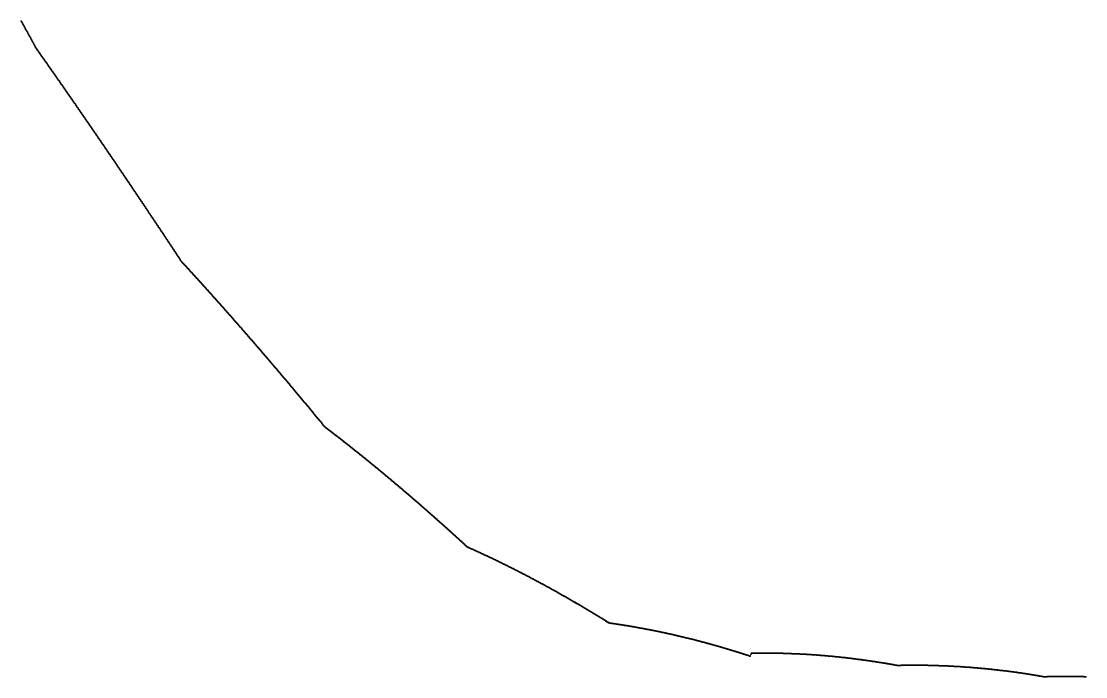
# Model space of a CAD drawing. Header units: metres. Extents: x 0 to 360, y 49 to 117.
# Drawn here: x 157.51 to 168.75, y 67.38 to 74.31 of the extents above; entities that cross this region are included whole.
import ezdxf

# ---------------------------------------------------------------- set-up
doc = ezdxf.new("R2010")
doc.units = ezdxf.units.M

msp = doc.modelspace()

# ---------------------------------------------------------------- linework, layer by layer
for p in [(157.508, 74.305), (157.514, 74.295), (157.519, 74.284), (157.525, 74.274), (157.531, 74.263), (157.537, 74.253), (157.543, 74.242), (157.549, 74.232), (157.554, 74.221), (157.56, 74.211), (157.566, 74.2), (157.572, 74.19), (157.578, 74.179), (157.584, 74.169), (157.589, 74.158), (157.595, 74.148), (157.601, 74.137), (157.607, 74.127), (157.613, 74.116), (157.618, 74.106), (157.624, 74.095), (157.63, 74.085), (157.636, 74.074), (157.642, 74.064), (157.648, 74.053), (157.653, 74.038), (157.659, 74.028), (157.665, 74.02), (157.671, 74.011), (157.677, 74.003), (157.683, 73.995), (157.688, 73.987), (157.694, 73.978), (157.7, 73.97), (157.706, 73.962), (157.712, 73.954), (157.718, 73.945), (157.723, 73.937), (157.729, 73.929), (157.735, 73.92), (157.741, 73.912), (157.747, 73.904), (157.752, 73.896), (157.758, 73.887), (157.764, 73.879), (157.77, 73.871), (157.776, 73.862), (157.782, 73.854), (157.787, 73.846), (157.793, 73.838), (157.799, 73.829), (157.805, 73.821), (157.811, 73.813), (157.817, 73.804), (157.822, 73.796), (157.828, 73.788), (157.834, 73.779), (157.84, 73.771), (157.846, 73.763), (157.851, 73.754), (157.857, 73.746), (157.863, 73.738), (157.869, 73.729), (157.875, 73.721), (157.881, 73.713), (157.886, 73.704), (157.892, 73.696), (157.898, 73.688), (157.904, 73.679), (157.91, 73.671), (157.916, 73.663), (157.921, 73.654), (157.927, 73.646), (157.933, 73.638), (157.939, 73.629), (157.945, 73.621), (157.95, 73.612), (157.956, 73.604), (157.962, 73.596), (157.968, 73.587), (157.974, 73.579), (157.98, 73.571), (157.985, 73.562), (157.991, 73.554), (157.997, 73.545), (158.003, 73.537), (158.009, 73.529), (158.015, 73.52), (158.02, 73.512), (158.026, 73.503), (158.032, 73.495), (158.038, 73.487), (158.044, 73.478), (158.049, 73.47), (158.055, 73.461), (158.061, 73.453), (158.067, 73.445), (158.073, 73.436), (158.079, 73.428), (158.084, 73.419), (158.09, 73.411), (158.096, 73.403), (158.102, 73.394), (158.108, 73.386), (158.114, 73.377), (158.119, 73.369), (158.125, 73.36), (158.131, 73.352), (158.137, 73.343), (158.143, 73.335), (158.149, 73.327), (158.154, 73.318), (158.16, 73.31), (158.166, 73.301), (158.172, 73.293), (158.178, 73.284), (158.183, 73.276), (158.189, 73.267), (158.195, 73.259), (158.201, 73.25), (158.207, 73.242), (158.213, 73.234), (158.218, 73.225), (158.224, 73.217), (158.23, 73.208), (158.236, 73.2), (158.242, 73.191), (158.248, 73.183), (158.253, 73.174), (158.259, 73.166), (158.265, 73.157), (158.271, 73.149), (158.277, 73.14), (158.283, 73.132), (158.288, 73.123), (158.294, 73.115), (158.3, 73.106), (158.306, 73.098), (158.312, 73.089), (158.317, 73.081), (158.323, 73.072), (158.329, 73.064), (158.335, 73.055), (158.341, 73.047), (158.347, 73.038), (158.352, 73.03), (158.358, 73.021), (158.364, 73.013), (158.37, 73.004), (158.376, 72.995), (158.382, 72.987), (158.387, 72.978), (158.393, 72.97), (158.399, 72.961), (158.405, 72.953), (158.411, 72.944), (158.416, 72.936), (158.422, 72.927), (158.428, 72.919), (158.434, 72.91), (158.44, 72.901), (158.446, 72.893), (158.451, 72.884), (158.457, 72.876), (158.463, 72.867), (158.469, 72.859), (158.475, 72.85), (158.481, 72.842), (158.486, 72.833), (158.492, 72.824), (158.498, 72.816), (158.504, 72.807), (158.51, 72.799), (158.516, 72.79), (158.521, 72.781), (158.527, 72.773), (158.533, 72.764), (158.539, 72.756), (158.545, 72.747), (158.55, 72.739), (158.556, 72.73), (158.562, 72.721), (158.568, 72.713), (158.574, 72.704), (158.58, 72.696), (158.585, 72.687), (158.591, 72.678), (158.597, 72.67), (158.603, 72.661), (158.609, 72.652), (158.615, 72.644), (158.62, 72.635), (158.626, 72.627), (158.632, 72.618), (158.638, 72.609), (158.644, 72.601), (158.65, 72.592), (158.655, 72.583), (158.661, 72.575), (158.667, 72.566), (158.673, 72.558), (158.679, 72.549), (158.684, 72.54), (158.69, 72.532), (158.696, 72.523), (158.702, 72.514), (158.708, 72.506), (158.714, 72.497), (158.719, 72.488), (158.725, 72.48), (158.731, 72.471), (158.737, 72.462), (158.743, 72.454), (158.749, 72.445), (158.754, 72.436), (158.76, 72.428), (158.766, 72.419), (158.772, 72.41), (158.778, 72.402), (158.784, 72.393), (158.789, 72.384), (158.795, 72.376), (158.801, 72.367), (158.807, 72.358), (158.813, 72.35), (158.819, 72.341), (158.824, 72.332), (158.83, 72.324), (158.836, 72.315), (158.842, 72.306), (158.848, 72.298), (158.853, 72.289), (158.859, 72.28), (158.865, 72.271), (158.871, 72.263), (158.877, 72.254), (158.883, 72.245), (158.888, 72.237), (158.894, 72.228), (158.9, 72.219), (158.906, 72.211), (158.912, 72.202), (158.918, 72.193), (158.923, 72.184), (158.929, 72.176), (158.935, 72.167), (158.941, 72.158), (158.947, 72.149), (158.953, 72.141), (158.958, 72.132), (158.964, 72.123), (158.97, 72.115), (158.976, 72.106), (158.982, 72.097), (158.987, 72.088), (158.993, 72.08), (158.999, 72.071), (159.005, 72.062), (159.011, 72.053), (159.017, 72.045), (159.022, 72.036), (159.028, 72.027), (159.034, 72.018), (159.04, 72.01), (159.046, 72.001), (159.052, 71.992), (159.057, 71.983), (159.063, 71.975), (159.069, 71.966), (159.075, 71.957), (159.081, 71.948), (159.087, 71.939), (159.092, 71.931), (159.098, 71.922), (159.104, 71.913), (159.11, 71.904), (159.116, 71.896), (159.122, 71.887), (159.127, 71.878), (159.133, 71.869), (159.139, 71.86), (159.145, 71.852), (159.151, 71.843), (159.156, 71.834), (159.162, 71.825), (159.168, 71.816), (159.174, 71.808), (159.18, 71.799), (159.186, 71.788), (159.191, 71.778), (159.197, 71.771), (159.203, 71.765), (159.209, 71.759), (159.215, 71.752), (159.221, 71.746), (159.226, 71.74), (159.232, 71.733), (159.238, 71.727), (159.244, 71.721), (159.25, 71.714), (159.256, 71.708), (159.261, 71.702), (159.267, 71.695), (159.273, 71.689), (159.279, 71.683), (159.285, 71.676), (159.29, 71.67), (159.296, 71.663), (159.302, 71.657), (159.308, 71.651), (159.314, 71.644), (159.32, 71.638), (159.325, 71.631), (159.331, 71.625), (159.337, 71.619), (159.343, 71.612), (159.349, 71.606), (159.355, 71.599), (159.36, 71.593), (159.366, 71.587), (159.372, 71.58), (159.378, 71.574), (159.384, 71.567), (159.39, 71.561), (159.395, 71.554), (159.401, 71.548), (159.407, 71.542), (159.413, 71.535), (159.419, 71.529), (159.425, 71.522), (159.43, 71.516), (159.436, 71.509), (159.442, 71.503), (159.448, 71.496), (159.454, 71.49), (159.46, 71.483), (159.465, 71.477), (159.471, 71.47), (159.477, 71.464), (159.483, 71.458), (159.489, 71.451), (159.494, 71.445), (159.5, 71.438), (159.506, 71.432), (159.512, 71.425), (159.518, 71.419), (159.524, 71.412), (159.529, 71.406), (159.535, 71.399), (159.541, 71.393), (159.547, 71.386), (159.553, 71.38), (159.559, 71.373), (159.564, 71.366), (159.57, 71.36), (159.576, 71.353), (159.582, 71.347), (159.588, 71.34), (159.594, 71.334), (159.599, 71.327), (159.605, 71.321), (159.611, 71.314), (159.617, 71.308), (159.623, 71.301), (159.629, 71.294), (159.634, 71.288), (159.64, 71.281), (159.646, 71.275), (159.652, 71.268), (159.658, 71.262), (159.663, 71.255), (159.669, 71.248), (159.675, 71.242), (159.681, 71.235), (159.687, 71.229), (159.693, 71.222), (159.698, 71.215), (159.704, 71.209), (159.71, 71.202), (159.716, 71.196), (159.722, 71.189), (159.728, 71.182), (159.733, 71.176), (159.739, 71.169), (159.745, 71.163), (159.751, 71.156), (159.757, 71.149), (159.763, 71.143), (159.768, 71.136), (159.774, 71.129), (159.78, 71.123), (159.786, 71.116), (159.792, 71.11), (159.798, 71.103), (159.803, 71.096), (159.809, 71.09), (159.815, 71.083), (159.821, 71.076), (159.827, 71.07), (159.833, 71.063), (159.838, 71.056), (159.844, 71.05), (159.85, 71.043), (159.856, 71.036), (159.862, 71.03), (159.868, 71.023), (159.873, 71.016), (159.879, 71.009), (159.885, 71.003), (159.891, 70.996), (159.897, 70.989), (159.902, 70.983), (159.908, 70.976), (159.914, 70.969), (159.92, 70.963), (159.926, 70.956), (159.932, 70.949), (159.937, 70.942), (159.943, 70.936), (159.949, 70.929), (159.955, 70.922), (159.961, 70.915), (159.967, 70.909), (159.972, 70.902), (159.978, 70.895), (159.984, 70.889), (159.99, 70.882), (159.996, 70.875), (160.002, 70.868), (160.007, 70.861), (160.013, 70.855), (160.019, 70.848), (160.025, 70.841), (160.031, 70.834), (160.037, 70.828), (160.042, 70.821), (160.048, 70.814), (160.054, 70.807), (160.06, 70.801), (160.066, 70.794), (160.072, 70.787), (160.077, 70.78), (160.083, 70.773), (160.089, 70.767), (160.095, 70.76), (160.101, 70.753), (160.107, 70.746), (160.112, 70.739), (160.118, 70.733), (160.124, 70.726), (160.13, 70.719), (160.136, 70.712), (160.142, 70.705), (160.147, 70.698), (160.153, 70.692), (160.159, 70.685), (160.165, 70.678), (160.171, 70.671), (160.176, 70.664), (160.182, 70.657), (160.188, 70.651), (160.194, 70.644), (160.2, 70.637), (160.206, 70.63), (160.211, 70.623), (160.217, 70.616), (160.223, 70.609), (160.229, 70.603), (160.235, 70.596), (160.241, 70.589), (160.246, 70.582), (160.252, 70.575), (160.258, 70.568), (160.264, 70.561), (160.27, 70.554), (160.276, 70.548), (160.281, 70.541), (160.287, 70.534), (160.293, 70.527), (160.299, 70.52), (160.305, 70.513), (160.311, 70.506), (160.316, 70.499), (160.322, 70.492), (160.328, 70.485), (160.334, 70.479), (160.34, 70.472), (160.346, 70.465), (160.351, 70.458), (160.357, 70.451), (160.363, 70.444), (160.369, 70.437), (160.375, 70.43), (160.381, 70.423), (160.386, 70.416), (160.392, 70.409), (160.398, 70.402), (160.404, 70.395), (160.41, 70.388), (160.416, 70.381), (160.421, 70.374), (160.427, 70.368), (160.433, 70.361), (160.439, 70.354), (160.445, 70.347), (160.451, 70.34), (160.456, 70.333), (160.462, 70.326), (160.468, 70.319), (160.474, 70.312), (160.48, 70.305), (160.486, 70.298), (160.491, 70.291), (160.497, 70.284), (160.503, 70.277), (160.509, 70.27), (160.515, 70.263), (160.52, 70.256), (160.526, 70.249), (160.532, 70.242), (160.538, 70.235), (160.544, 70.228), (160.55, 70.221), (160.555, 70.214), (160.561, 70.207), (160.567, 70.2), (160.573, 70.193), (160.579, 70.186), (160.585, 70.179), (160.59, 70.172), (160.596, 70.164), (160.602, 70.157), (160.608, 70.15), (160.614, 70.143), (160.62, 70.136), (160.625, 70.129), (160.631, 70.122), (160.637, 70.115), (160.643, 70.108), (160.649, 70.101), (160.655, 70.094), (160.66, 70.087), (160.666, 70.08), (160.672, 70.073), (160.678, 70.066), (160.684, 70.059), (160.69, 70.051), (160.695, 70.044), (160.701, 70.037), (160.707, 70.028), (160.713, 70.022), (160.719, 70.018), (160.725, 70.013), (160.73, 70.009), (160.736, 70.005), (160.742, 70), (160.748, 69.996), (160.754, 69.991), (160.76, 69.987), (160.765, 69.982), (160.771, 69.978), (160.777, 69.973), (160.783, 69.969), (160.789, 69.964), (160.795, 69.96), (160.8, 69.955), (160.806, 69.951), (160.812, 69.946), (160.818, 69.942), (160.824, 69.937), (160.83, 69.933), (160.835, 69.928), (160.841, 69.924), (160.847, 69.919), (160.853, 69.915), (160.859, 69.91), (160.865, 69.906), (160.87, 69.901), (160.876, 69.897), (160.882, 69.892), (160.888, 69.887), (160.894, 69.883), (160.9, 69.878), (160.905, 69.874), (160.911, 69.869), (160.917, 69.865), (160.923, 69.86), (160.929, 69.856), (160.935, 69.851), (160.94, 69.846), (160.946, 69.842), (160.952, 69.837), (160.958, 69.833), (160.964, 69.828), (160.97, 69.823), (160.975, 69.819), (160.981, 69.814), (160.987, 69.81), (160.993, 69.805), (160.999, 69.8), (161.005, 69.796), (161.01, 69.791), (161.016, 69.786), (161.022, 69.782), (161.028, 69.777), (161.034, 69.773), (161.039, 69.768), (161.045, 69.763), (161.051, 69.759), (161.057, 69.754), (161.063, 69.749), (161.069, 69.745), (161.074, 69.74), (161.08, 69.735), (161.086, 69.731), (161.092, 69.726), (161.098, 69.721), (161.104, 69.716), (161.109, 69.712), (161.115, 69.707), (161.121, 69.702), (161.127, 69.698), (161.133, 69.693), (161.139, 69.688), (161.144, 69.684), (161.15, 69.679), (161.156, 69.674), (161.162, 69.669), (161.168, 69.665), (161.174, 69.66), (161.179, 69.655), (161.185, 69.65), (161.191, 69.646), (161.197, 69.641), (161.203, 69.636), (161.209, 69.631), (161.214, 69.627), (161.22, 69.622), (161.226, 69.617), (161.232, 69.612), (161.238, 69.608), (161.244, 69.603), (161.249, 69.598), (161.255, 69.593), (161.261, 69.588), (161.267, 69.584), (161.273, 69.579), (161.279, 69.574), (161.284, 69.569), (161.29, 69.564), (161.296, 69.56), (161.302, 69.555), (161.308, 69.55), (161.314, 69.545), (161.319, 69.54), (161.325, 69.536), (161.331, 69.531), (161.337, 69.526), (161.343, 69.521), (161.349, 69.516), (161.354, 69.511), (161.36, 69.506), (161.366, 69.502), (161.372, 69.497), (161.378, 69.492), (161.384, 69.487), (161.389, 69.482), (161.395, 69.477), (161.401, 69.472), (161.407, 69.468), (161.413, 69.463), (161.419, 69.458), (161.424, 69.453), (161.43, 69.448), (161.436, 69.443), (161.442, 69.438), (161.448, 69.433), (161.454, 69.428), (161.459, 69.423), (161.465, 69.418), (161.471, 69.414), (161.477, 69.409), (161.483, 69.404), (161.489, 69.399), (161.494, 69.394), (161.5, 69.389), (161.506, 69.384), (161.512, 69.379), (161.518, 69.374), (161.524, 69.369), (161.53, 69.364), (161.535, 69.359), (161.541, 69.354), (161.547, 69.349), (161.553, 69.344), (161.559, 69.339), (161.565, 69.334), (161.57, 69.329), (161.576, 69.324), (161.582, 69.319), (161.588, 69.314), (161.594, 69.309), (161.6, 69.304), (161.605, 69.299), (161.611, 69.294), (161.617, 69.289), (161.623, 69.284), (161.629, 69.279), (161.635, 69.274), (161.64, 69.269), (161.646, 69.264), (161.652, 69.259), (161.658, 69.254), (161.664, 69.249), (161.67, 69.244), (161.675, 69.239), (161.681, 69.234), (161.687, 69.229), (161.693, 69.224), (161.699, 69.219), (161.705, 69.214), (161.71, 69.209), (161.716, 69.204), (161.722, 69.199), (161.728, 69.193), (161.734, 69.188), (161.74, 69.183), (161.745, 69.178), (161.751, 69.173), (161.757, 69.168), (161.763, 69.163), (161.769, 69.158), (161.775, 69.153), (161.78, 69.148), (161.786, 69.142), (161.792, 69.137), (161.798, 69.132), (161.804, 69.127), (161.81, 69.122), (161.815, 69.117), (161.821, 69.112), (161.827, 69.107), (161.833, 69.101), (161.839, 69.096), (161.845, 69.091), (161.85, 69.086), (161.856, 69.081), (161.862, 69.076), (161.868, 69.07), (161.874, 69.065), (161.88, 69.06), (161.885, 69.055), (161.891, 69.05), (161.897, 69.045), (161.903, 69.039), (161.909, 69.034), (161.915, 69.029), (161.92, 69.024), (161.926, 69.019), (161.932, 69.013), (161.938, 69.008), (161.944, 69.003), (161.95, 68.998), (161.955, 68.993), (161.961, 68.987), (161.967, 68.982), (161.973, 68.977), (161.979, 68.972), (161.985, 68.966), (161.99, 68.961), (161.996, 68.956), (162.002, 68.951), (162.008, 68.946), (162.014, 68.94), (162.02, 68.935), (162.025, 68.93), (162.031, 68.924), (162.037, 68.919), (162.043, 68.914), (162.049, 68.909), (162.055, 68.903), (162.06, 68.898), (162.066, 68.893), (162.072, 68.888), (162.078, 68.882), (162.084, 68.877), (162.09, 68.872), (162.095, 68.866), (162.101, 68.861), (162.107, 68.856), (162.113, 68.85), (162.119, 68.845), (162.125, 68.84), (162.131, 68.835), (162.136, 68.829), (162.142, 68.824), (162.148, 68.819), (162.154, 68.813), (162.16, 68.808), (162.166, 68.803), (162.171, 68.797), (162.177, 68.792), (162.183, 68.787), (162.189, 68.781), (162.195, 68.776), (162.201, 68.77), (162.206, 68.765), (162.212, 68.759), (162.218, 68.754), (162.224, 68.751), (162.23, 68.748), (162.236, 68.746), (162.241, 68.743), (162.247, 68.741), (162.253, 68.738), (162.259, 68.735), (162.265, 68.733), (162.271, 68.73), (162.276, 68.728), (162.282, 68.725), (162.288, 68.722), (162.294, 68.72), (162.3, 68.717), (162.306, 68.714), (162.311, 68.712), (162.317, 68.709), (162.323, 68.706), (162.329, 68.704), (162.335, 68.701), (162.341, 68.698), (162.346, 68.696), (162.352, 68.693), (162.358, 68.69), (162.364, 68.687), (162.37, 68.685), (162.376, 68.682), (162.381, 68.679), (162.387, 68.677), (162.393, 68.674), (162.399, 68.671), (162.405, 68.668), (162.411, 68.666), (162.416, 68.663), (162.422, 68.66), (162.428, 68.658), (162.434, 68.655), (162.44, 68.652), (162.446, 68.649), (162.452, 68.646), (162.457, 68.644), (162.463, 68.641), (162.469, 68.638), (162.475, 68.635), (162.481, 68.633), (162.487, 68.63), (162.492, 68.627), (162.498, 68.624), (162.504, 68.621), (162.51, 68.619), (162.516, 68.616), (162.522, 68.613), (162.527, 68.61), (162.533, 68.607), (162.539, 68.605), (162.545, 68.602), (162.551, 68.599), (162.557, 68.596), (162.562, 68.593), (162.568, 68.59), (162.574, 68.588), (162.58, 68.585), (162.586, 68.582), (162.592, 68.579), (162.597, 68.576), (162.603, 68.573), (162.609, 68.57), (162.615, 68.567), (162.621, 68.565), (162.627, 68.562), (162.632, 68.559), (162.638, 68.556), (162.644, 68.553), (162.65, 68.55), (162.656, 68.547), (162.662, 68.544), (162.668, 68.541), (162.673, 68.538), (162.679, 68.535), (162.685, 68.533), (162.691, 68.53), (162.697, 68.527), (162.703, 68.524), (162.708, 68.521), (162.714, 68.518), (162.72, 68.515), (162.726, 68.512), (162.732, 68.509), (162.738, 68.506), (162.743, 68.503), (162.749, 68.5), (162.755, 68.497), (162.761, 68.494), (162.767, 68.491), (162.773, 68.488), (162.778, 68.485), (162.784, 68.482), (162.79, 68.479), (162.796, 68.476), (162.802, 68.473), (162.808, 68.47), (162.813, 68.467), (162.819, 68.464), (162.825, 68.461), (162.831, 68.458), (162.837, 68.455), (162.843, 68.452), (162.848, 68.449), (162.854, 68.446), (162.86, 68.443), (162.866, 68.44), (162.872, 68.437), (162.878, 68.434), (162.884, 68.43), (162.889, 68.427), (162.895, 68.424), (162.901, 68.421), (162.907, 68.418), (162.913, 68.415), (162.919, 68.412), (162.924, 68.409), (162.93, 68.406), (162.936, 68.403), (162.942, 68.4), (162.948, 68.396), (162.954, 68.393), (162.959, 68.39), (162.965, 68.387), (162.971, 68.384), (162.977, 68.381), (162.983, 68.378), (162.989, 68.374), (162.994, 68.371), (163, 68.368), (163.006, 68.365), (163.012, 68.362), (163.018, 68.359), (163.024, 68.356), (163.03, 68.352), (163.035, 68.349), (163.041, 68.346), (163.047, 68.343), (163.053, 68.34), (163.059, 68.336), (163.065, 68.333), (163.07, 68.33), (163.076, 68.327), (163.082, 68.324), (163.088, 68.32), (163.094, 68.317), (163.1, 68.314), (163.105, 68.311), (163.111, 68.307), (163.117, 68.304), (163.123, 68.301), (163.129, 68.298), (163.135, 68.295), (163.14, 68.291), (163.146, 68.288), (163.152, 68.285), (163.158, 68.281), (163.164, 68.278), (163.17, 68.275), (163.175, 68.272), (163.181, 68.268), (163.187, 68.265), (163.193, 68.262), (163.199, 68.259), (163.205, 68.255), (163.211, 68.252), (163.216, 68.249), (163.222, 68.245), (163.228, 68.242), (163.234, 68.239), (163.24, 68.235), (163.246, 68.232), (163.251, 68.229), (163.257, 68.225), (163.263, 68.222), (163.269, 68.219), (163.275, 68.215), (163.281, 68.212), (163.286, 68.209), (163.292, 68.205), (163.298, 68.202), (163.304, 68.199), (163.31, 68.195), (163.316, 68.192), (163.321, 68.188), (163.327, 68.185), (163.333, 68.182), (163.339, 68.178), (163.345, 68.175), (163.351, 68.172), (163.357, 68.168), (163.362, 68.165), (163.368, 68.161), (163.374, 68.158), (163.38, 68.154), (163.386, 68.151), (163.392, 68.148), (163.397, 68.144), (163.403, 68.141), (163.409, 68.137), (163.415, 68.134), (163.421, 68.13), (163.427, 68.127), (163.432, 68.124), (163.438, 68.12), (163.444, 68.117), (163.45, 68.113), (163.456, 68.11), (163.462, 68.106), (163.468, 68.103), (163.473, 68.099), (163.479, 68.096), (163.485, 68.092), (163.491, 68.089), (163.497, 68.085), (163.503, 68.082), (163.508, 68.078), (163.514, 68.075), (163.52, 68.071), (163.526, 68.068), (163.532, 68.064), (163.538, 68.061), (163.543, 68.057), (163.549, 68.054), (163.555, 68.05), (163.561, 68.047), (163.567, 68.043), (163.573, 68.039), (163.578, 68.036), (163.584, 68.032), (163.59, 68.029), (163.596, 68.025), (163.602, 68.022), (163.608, 68.018), (163.614, 68.015), (163.619, 68.011), (163.625, 68.007), (163.631, 68.004), (163.637, 68), (163.643, 67.997), (163.649, 67.993), (163.654, 67.989), (163.66, 67.986), (163.666, 67.982), (163.672, 67.979), (163.678, 67.975), (163.684, 67.971), (163.689, 67.968), (163.695, 67.964), (163.701, 67.96), (163.707, 67.957), (163.713, 67.953), (163.719, 67.95), (163.725, 67.949), (163.73, 67.948), (163.736, 67.947), (163.742, 67.947), (163.748, 67.946), (163.754, 67.945), (163.76, 67.944), (163.765, 67.943), (163.771, 67.942), (163.777, 67.941), (163.783, 67.941), (163.789, 67.94), (163.795, 67.939), (163.8, 67.938), (163.806, 67.937), (163.812, 67.936), (163.818, 67.935), (163.824, 67.934), (163.83, 67.934), (163.836, 67.933), (163.841, 67.932), (163.847, 67.931), (163.853, 67.93), (163.859, 67.929), (163.865, 67.928), (163.871, 67.927), (163.876, 67.926), (163.882, 67.925), (163.888, 67.924), (163.894, 67.923), (163.9, 67.922), (163.906, 67.922), (163.911, 67.921), (163.917, 67.92), (163.923, 67.919), (163.929, 67.918), (163.935, 67.917), (163.941, 67.916), (163.947, 67.915), (163.952, 67.914), (163.958, 67.913), (163.964, 67.912), (163.97, 67.911), (163.976, 67.91), (163.982, 67.909), (163.987, 67.908), (163.993, 67.907), (163.999, 67.906), (164.005, 67.905), (164.011, 67.904), (164.017, 67.903), (164.022, 67.902), (164.028, 67.9), (164.034, 67.899), (164.04, 67.898), (164.046, 67.897), (164.052, 67.896), (164.058, 67.895), (164.063, 67.894), (164.069, 67.893), (164.075, 67.892), (164.081, 67.891), (164.087, 67.89), (164.093, 67.889), (164.098, 67.888), (164.104, 67.886), (164.11, 67.885), (164.116, 67.884), (164.122, 67.883), (164.128, 67.882), (164.134, 67.881), (164.139, 67.88), (164.145, 67.879), (164.151, 67.877), (164.157, 67.876), (164.163, 67.875), (164.169, 67.874), (164.174, 67.873), (164.18, 67.872), (164.186, 67.871), (164.192, 67.869), (164.198, 67.868), (164.204, 67.867), (164.209, 67.866), (164.215, 67.865), (164.221, 67.863), (164.227, 67.862), (164.233, 67.861), (164.239, 67.86), (164.245, 67.859), (164.25, 67.857), (164.256, 67.856), (164.262, 67.855), (164.268, 67.854), (164.274, 67.853), (164.28, 67.851), (164.285, 67.85), (164.291, 67.849), (164.297, 67.848), (164.303, 67.846), (164.309, 67.845), (164.315, 67.844), (164.321, 67.843), (164.326, 67.841), (164.332, 67.84), (164.338, 67.839), (164.344, 67.837), (164.35, 67.836), (164.356, 67.835), (164.361, 67.834), (164.367, 67.832), (164.373, 67.831), (164.379, 67.83), (164.385, 67.828), (164.391, 67.827), (164.397, 67.826), (164.402, 67.824), (164.408, 67.823), (164.414, 67.822), (164.42, 67.82), (164.426, 67.819), (164.432, 67.818), (164.437, 67.816), (164.443, 67.815), (164.449, 67.814), (164.455, 67.812), (164.461, 67.811), (164.467, 67.809), (164.472, 67.808), (164.478, 67.807), (164.484, 67.805), (164.49, 67.804), (164.496, 67.803), (164.502, 67.801), (164.508, 67.8), (164.513, 67.798), (164.519, 67.797), (164.525, 67.795), (164.531, 67.794), (164.537, 67.793), (164.543, 67.791), (164.548, 67.79), (164.554, 67.788), (164.56, 67.787), (164.566, 67.785), (164.572, 67.784), (164.578, 67.782), (164.584, 67.781), (164.589, 67.78), (164.595, 67.778), (164.601, 67.777), (164.607, 67.775), (164.613, 67.774), (164.619, 67.772), (164.624, 67.771), (164.63, 67.769), (164.636, 67.768), (164.642, 67.766), (164.648, 67.765), (164.654, 67.763), (164.66, 67.762), (164.665, 67.76), (164.671, 67.759), (164.677, 67.757), (164.683, 67.755), (164.689, 67.754), (164.695, 67.752), (164.7, 67.751), (164.706, 67.749), (164.712, 67.748), (164.718, 67.746), (164.724, 67.745), (164.73, 67.743), (164.736, 67.741), (164.741, 67.74), (164.747, 67.738), (164.753, 67.737), (164.759, 67.735), (164.765, 67.733), (164.771, 67.732), (164.776, 67.73), (164.782, 67.729), (164.788, 67.727), (164.794, 67.725), (164.8, 67.724), (164.806, 67.722), (164.812, 67.721), (164.817, 67.719), (164.823, 67.717), (164.829, 67.716), (164.835, 67.714), (164.841, 67.712), (164.847, 67.711), (164.852, 67.709), (164.858, 67.707), (164.864, 67.706), (164.87, 67.704), (164.876, 67.702), (164.882, 67.701), (164.888, 67.699), (164.893, 67.697), (164.899, 67.696), (164.905, 67.694), (164.911, 67.692), (164.917, 67.69), (164.923, 67.689), (164.928, 67.687), (164.934, 67.685), (164.94, 67.684), (164.946, 67.682), (164.952, 67.68), (164.958, 67.678), (164.964, 67.677), (164.969, 67.675), (164.975, 67.673), (164.981, 67.671), (164.987, 67.67), (164.993, 67.668), (164.999, 67.666), (165.005, 67.664), (165.01, 67.662), (165.016, 67.661), (165.022, 67.659), (165.028, 67.657), (165.034, 67.655), (165.04, 67.654), (165.045, 67.652), (165.051, 67.65), (165.057, 67.648), (165.063, 67.646), (165.069, 67.644), (165.075, 67.643), (165.081, 67.641), (165.086, 67.639), (165.092, 67.637), (165.098, 67.635), (165.104, 67.633), (165.11, 67.632), (165.116, 67.63), (165.121, 67.628), (165.127, 67.626), (165.133, 67.624), (165.139, 67.622), (165.145, 67.62), (165.151, 67.618), (165.157, 67.617), (165.162, 67.615), (165.168, 67.613), (165.174, 67.611), (165.18, 67.609), (165.186, 67.607), (165.192, 67.605), (165.197, 67.603), (165.203, 67.601), (165.209, 67.599), (165.215, 67.616), (165.221, 67.632), (165.227, 67.632), (165.233, 67.632), (165.238, 67.632), (165.244, 67.632), (165.25, 67.632), (165.256, 67.632), (165.262, 67.632), (165.268, 67.632), (165.273, 67.632), (165.279, 67.632), (165.285, 67.632), (165.291, 67.632), (165.297, 67.632), (165.303, 67.632), (165.309, 67.632), (165.314, 67.632), (165.32, 67.632), (165.326, 67.632), (165.332, 67.632), (165.338, 67.632), (165.344, 67.632), (165.35, 67.632), (165.355, 67.632), (165.361, 67.632), (165.367, 67.632), (165.373, 67.632), (165.379, 67.632), (165.385, 67.632), (165.39, 67.632), (165.396, 67.632), (165.402, 67.632), (165.408, 67.632), (165.414, 67.632), (165.42, 67.632), (165.426, 67.632), (165.431, 67.632), (165.437, 67.632), (165.443, 67.632), (165.449, 67.632), (165.455, 67.632), (165.461, 67.632), (165.467, 67.631), (165.472, 67.631), (165.478, 67.631), (165.484, 67.631), (165.49, 67.631), (165.496, 67.631), (165.502, 67.631), (165.507, 67.631), (165.513, 67.631), (165.519, 67.63), (165.525, 67.63), (165.531, 67.63), (165.537, 67.63), (165.543, 67.63), (165.548, 67.63), (165.554, 67.63), (165.56, 67.629), (165.566, 67.629), (165.572, 67.629), (165.578, 67.629), (165.584, 67.629), (165.589, 67.628), (165.595, 67.628), (165.601, 67.628), (165.607, 67.628), (165.613, 67.628), (165.619, 67.627), (165.624, 67.627), (165.63, 67.627), (165.636, 67.627), (165.642, 67.627), (165.648, 67.626), (165.654, 67.626), (165.66, 67.626), (165.665, 67.626), (165.671, 67.625), (165.677, 67.625), (165.683, 67.625), (165.689, 67.625), (165.695, 67.624), (165.701, 67.624), (165.706, 67.624), (165.712, 67.624), (165.718, 67.623), (165.724, 67.623), (165.73, 67.623), (165.736, 67.622), (165.741, 67.622), (165.747, 67.622), (165.753, 67.621), (165.759, 67.621), (165.765, 67.621), (165.771, 67.621), (165.777, 67.62), (165.782, 67.62), (165.788, 67.62), (165.794, 67.619), (165.8, 67.619), (165.806, 67.618), (165.812, 67.618), (165.818, 67.618), (165.823, 67.617), (165.829, 67.617), (165.835, 67.617), (165.841, 67.616), (165.847, 67.616), (165.853, 67.616), (165.859, 67.615), (165.864, 67.615), (165.87, 67.614), (165.876, 67.614), (165.882, 67.614), (165.888, 67.613), (165.894, 67.613), (165.899, 67.612), (165.905, 67.612), (165.911, 67.611), (165.917, 67.611), (165.923, 67.611), (165.929, 67.61), (165.935, 67.61), (165.94, 67.609), (165.946, 67.609), (165.952, 67.608), (165.958, 67.608), (165.964, 67.607), (165.97, 67.607), (165.976, 67.606), (165.981, 67.606), (165.987, 67.605), (165.993, 67.605), (165.999, 67.604), (166.005, 67.604), (166.011, 67.603), (166.017, 67.603), (166.022, 67.602), (166.028, 67.602), (166.034, 67.601), (166.04, 67.601), (166.046, 67.6), (166.052, 67.6), (166.057, 67.599), (166.063, 67.599), (166.069, 67.598), (166.075, 67.598), (166.081, 67.597), (166.087, 67.596), (166.093, 67.596), (166.098, 67.595), (166.104, 67.595), (166.11, 67.594), (166.116, 67.594), (166.122, 67.593), (166.128, 67.592), (166.134, 67.592), (166.139, 67.591), (166.145, 67.591), (166.151, 67.59), (166.157, 67.589), (166.163, 67.589), (166.169, 67.588), (166.175, 67.587), (166.18, 67.587), (166.186, 67.586), (166.192, 67.586), (166.198, 67.585), (166.204, 67.584), (166.21, 67.584), (166.216, 67.583), (166.221, 67.582), (166.227, 67.582), (166.233, 67.581), (166.239, 67.58), (166.245, 67.58), (166.251, 67.579), (166.256, 67.578), (166.262, 67.577), (166.268, 67.577), (166.274, 67.576), (166.28, 67.575), (166.286, 67.575), (166.292, 67.574), (166.297, 67.573), (166.303, 67.572), (166.309, 67.572), (166.315, 67.571), (166.321, 67.57), (166.327, 67.569), (166.333, 67.569), (166.338, 67.568), (166.344, 67.567), (166.35, 67.566), (166.356, 67.566), (166.362, 67.565), (166.368, 67.564), (166.374, 67.563), (166.379, 67.563), (166.385, 67.562), (166.391, 67.561), (166.397, 67.56), (166.403, 67.559), (166.409, 67.559), (166.415, 67.558), (166.42, 67.557), (166.426, 67.556), (166.432, 67.555), (166.438, 67.554), (166.444, 67.554), (166.45, 67.553), (166.456, 67.552), (166.461, 67.551), (166.467, 67.55), (166.473, 67.549), (166.479, 67.549), (166.485, 67.548), (166.491, 67.547), (166.496, 67.546), (166.502, 67.545), (166.508, 67.544), (166.514, 67.543), (166.52, 67.542), (166.526, 67.542), (166.532, 67.541), (166.537, 67.54), (166.543, 67.539), (166.549, 67.538), (166.555, 67.537), (166.561, 67.536), (166.567, 67.535), (166.573, 67.534), (166.578, 67.533), (166.584, 67.532), (166.59, 67.531), (166.596, 67.53), (166.602, 67.529), (166.608, 67.529), (166.614, 67.528), (166.619, 67.527), (166.625, 67.526), (166.631, 67.525), (166.637, 67.524), (166.643, 67.523), (166.649, 67.522), (166.655, 67.521), (166.66, 67.52), (166.666, 67.519), (166.672, 67.518), (166.678, 67.517), (166.684, 67.516), (166.69, 67.515), (166.696, 67.514), (166.701, 67.513), (166.707, 67.512), (166.713, 67.511), (166.719, 67.51), (166.725, 67.508), (166.731, 67.507), (166.737, 67.506), (166.742, 67.505), (166.748, 67.504), (166.754, 67.503), (166.76, 67.502), (166.766, 67.502), (166.772, 67.502), (166.778, 67.502), (166.783, 67.502), (166.789, 67.502), (166.795, 67.502), (166.801, 67.502), (166.807, 67.503), (166.813, 67.503), (166.819, 67.503), (166.824, 67.503), (166.83, 67.503), (166.836, 67.503), (166.842, 67.503), (166.848, 67.503), (166.854, 67.503), (166.86, 67.503), (166.865, 67.503), (166.871, 67.503), (166.877, 67.504), (166.883, 67.504), (166.889, 67.504), (166.895, 67.504), (166.901, 67.504), (166.906, 67.504), (166.912, 67.504), (166.918, 67.504), (166.924, 67.504), (166.93, 67.504), (166.936, 67.504), (166.942, 67.504), (166.947, 67.504), (166.953, 67.504), (166.959, 67.504), (166.965, 67.504), (166.971, 67.504), (166.977, 67.504), (166.983, 67.504), (166.988, 67.504), (166.994, 67.504), (167, 67.504), (167.006, 67.504), (167.012, 67.503), (167.018, 67.503), (167.024, 67.503), (167.029, 67.503), (167.035, 67.503), (167.041, 67.503), (167.047, 67.503), (167.053, 67.503), (167.059, 67.503), (167.065, 67.503), (167.07, 67.503), (167.076, 67.503), (167.082, 67.503), (167.088, 67.502), (167.094, 67.502), (167.1, 67.502), (167.106, 67.502), (167.111, 67.502), (167.117, 67.502), (167.123, 67.502), (167.129, 67.502), (167.135, 67.501), (167.141, 67.501), (167.147, 67.501), (167.152, 67.501), (167.158, 67.501), (167.164, 67.501), (167.17, 67.5), (167.176, 67.5), (167.182, 67.5), (167.188, 67.5), (167.193, 67.5), (167.199, 67.5), (167.205, 67.499), (167.211, 67.499), (167.217, 67.499), (167.223, 67.499), (167.229, 67.498), (167.234, 67.498), (167.24, 67.498), (167.246, 67.498), (167.252, 67.498), (167.258, 67.497), (167.264, 67.497), (167.27, 67.497), (167.275, 67.497), (167.281, 67.496), (167.287, 67.496), (167.293, 67.496), (167.299, 67.496), (167.305, 67.495), (167.311, 67.495), (167.316, 67.495), (167.322, 67.494), (167.328, 67.494), (167.334, 67.494), (167.34, 67.494), (167.346, 67.493), (167.352, 67.493), (167.357, 67.493), (167.363, 67.492), (167.369, 67.492), (167.375, 67.492), (167.381, 67.491), (167.387, 67.491), (167.393, 67.491), (167.398, 67.49), (167.404, 67.49), (167.41, 67.49), (167.416, 67.489), (167.422, 67.489), (167.428, 67.489), (167.434, 67.488), (167.439, 67.488), (167.445, 67.487), (167.451, 67.487), (167.457, 67.487), (167.463, 67.486), (167.469, 67.486), (167.475, 67.485), (167.481, 67.485), (167.486, 67.485), (167.492, 67.484), (167.498, 67.484), (167.504, 67.483), (167.51, 67.483), (167.516, 67.482), (167.522, 67.482), (167.527, 67.482), (167.533, 67.481), (167.539, 67.481), (167.545, 67.48), (167.551, 67.48), (167.557, 67.479), (167.563, 67.479), (167.568, 67.478), (167.574, 67.478), (167.58, 67.477), (167.586, 67.477), (167.592, 67.476), (167.598, 67.476), (167.604, 67.475), (167.609, 67.475), (167.615, 67.474), (167.621, 67.474), (167.627, 67.473), (167.633, 67.473), (167.639, 67.472), (167.645, 67.472), (167.65, 67.471), (167.656, 67.471), (167.662, 67.47), (167.668, 67.47), (167.674, 67.469), (167.68, 67.469), (167.686, 67.468), (167.691, 67.467), (167.697, 67.467), (167.703, 67.466), (167.709, 67.466), (167.715, 67.465), (167.721, 67.465), (167.727, 67.464), (167.733, 67.463), (167.738, 67.463), (167.744, 67.462), (167.75, 67.462), (167.756, 67.461), (167.762, 67.46), (167.768, 67.46), (167.774, 67.459), (167.779, 67.458), (167.785, 67.458), (167.791, 67.457), (167.797, 67.456), (167.803, 67.456), (167.809, 67.455), (167.815, 67.455), (167.82, 67.454), (167.826, 67.453), (167.832, 67.453), (167.838, 67.452), (167.844, 67.451), (167.85, 67.45), (167.856, 67.45), (167.861, 67.449), (167.867, 67.448), (167.873, 67.448), (167.879, 67.447), (167.885, 67.446), (167.891, 67.446), (167.897, 67.445), (167.903, 67.444), (167.908, 67.443), (167.914, 67.443), (167.92, 67.442), (167.926, 67.441), (167.932, 67.44), (167.938, 67.44), (167.944, 67.439), (167.949, 67.438), (167.955, 67.437), (167.961, 67.437), (167.967, 67.436), (167.973, 67.435), (167.979, 67.434), (167.985, 67.433), (167.99, 67.433), (167.996, 67.432), (168.002, 67.431), (168.008, 67.43), (168.014, 67.429), (168.02, 67.429), (168.026, 67.428), (168.032, 67.427), (168.037, 67.426), (168.043, 67.425), (168.049, 67.425), (168.055, 67.424), (168.061, 67.423), (168.067, 67.422), (168.073, 67.421), (168.078, 67.42), (168.084, 67.419), (168.09, 67.419), (168.096, 67.418), (168.102, 67.417), (168.108, 67.416), (168.114, 67.415), (168.119, 67.414), (168.125, 67.413), (168.131, 67.412), (168.137, 67.411), (168.143, 67.411), (168.149, 67.41), (168.155, 67.409), (168.16, 67.408), (168.166, 67.407), (168.172, 67.406), (168.178, 67.405), (168.184, 67.404), (168.19, 67.403), (168.196, 67.402), (168.202, 67.401), (168.207, 67.4), (168.213, 67.399), (168.219, 67.398), (168.225, 67.397), (168.231, 67.396), (168.237, 67.395), (168.243, 67.394), (168.248, 67.393), (168.254, 67.392), (168.26, 67.391), (168.266, 67.39), (168.272, 67.389), (168.278, 67.388), (168.284, 67.387), (168.29, 67.386), (168.295, 67.385), (168.301, 67.384), (168.307, 67.383), (168.313, 67.383), (168.319, 67.383), (168.325, 67.383), (168.331, 67.383), (168.336, 67.383), (168.342, 67.383), (168.348, 67.384), (168.354, 67.384), (168.36, 67.384), (168.366, 67.384), (168.372, 67.384), (168.377, 67.384), (168.383, 67.384), (168.389, 67.384), (168.395, 67.385), (168.401, 67.385), (168.407, 67.385), (168.413, 67.385), (168.419, 67.385), (168.424, 67.385), (168.43, 67.385), (168.436, 67.385), (168.442, 67.385), (168.448, 67.385), (168.454, 67.385), (168.46, 67.386), (168.465, 67.386), (168.471, 67.386), (168.477, 67.386), (168.483, 67.386), (168.489, 67.386), (168.495, 67.386), (168.501, 67.386), (168.507, 67.386), (168.512, 67.386), (168.518, 67.386), (168.524, 67.386), (168.53, 67.386), (168.536, 67.386), (168.542, 67.386), (168.548, 67.386), (168.553, 67.386), (168.559, 67.386), (168.565, 67.386), (168.571, 67.386), (168.577, 67.386), (168.583, 67.386), (168.589, 67.386), (168.595, 67.386), (168.6, 67.386), (168.606, 67.386), (168.612, 67.386), (168.618, 67.386), (168.624, 67.385), (168.63, 67.385), (168.636, 67.385), (168.641, 67.385), (168.647, 67.385), (168.653, 67.385), (168.659, 67.385), (168.665, 67.385), (168.671, 67.385), (168.677, 67.385), (168.683, 67.385), (168.688, 67.384), (168.694, 67.384), (168.7, 67.384), (168.706, 67.384), (168.712, 67.384), (168.718, 67.384), (168.724, 67.384), (168.729, 67.384), (168.735, 67.383), (168.741, 67.383), (168.747, 67.383), (168.753, 67.383)]:
    msp.add_point(p)

doc.saveas('drawing.dxf')
